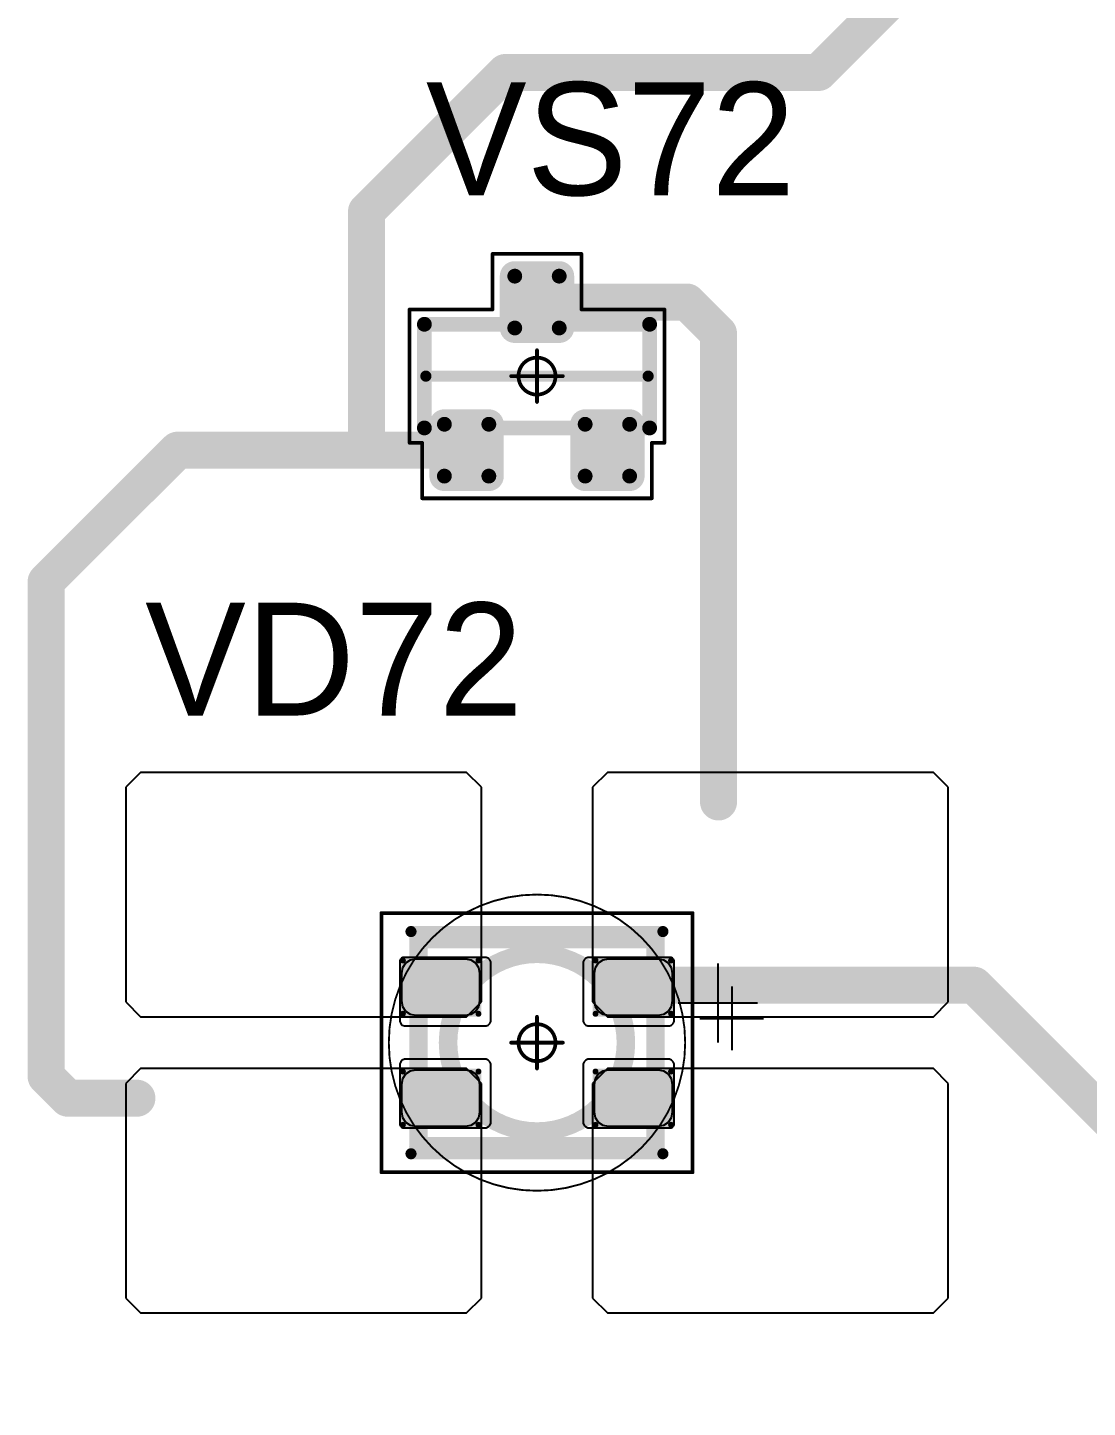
# Model space of a CAD drawing. Header units: millimetres. Extents: x 0 to 400, y 0 to 511.
# Drawn here: x 193.12 to 207.43, y 216.57 to 235.21 of the extents above; entities that cross this region are included whole.
import ezdxf

# ---------------------------------------------------------------- set-up
doc = ezdxf.new("R2010")
doc.units = ezdxf.units.MM
for name, color, linetype in [('Mechanical13', 56, 'Continuous'), ('Mechanical15', 56, 'Continuous'), ('Mechanical2', 216, 'Continuous'), ('TopLayer', 1, 'Continuous'), ('TopOverlay', 2, 'Continuous'), ('TopPaste', 8, 'Continuous'), ('TopSolder', 216, 'Continuous')]:
    doc.layers.add(name, color=color, linetype=linetype)

# ---------------------------------------------------------------- blocks, each defined once
blk = doc.blocks.new('SOT23_525')
at = {"layer": 'Mechanical13', "const_width": 0.2}
for points in [[(-0.7, 1.52), (0.7, 1.52)], [(-0.7, 1.52), (-0.7, -1.52)], [(0.7, 1.52), (0.7, -1.52)], [(-0.7, -1.52), (0.7, -1.52)]]:
    blk.add_lwpolyline(points, dxfattribs=at)
at = {"layer": 'Mechanical13', "const_width": 0.1}
for points in [[(-0.75, 1.52, 1), (-0.65, 1.52, 1)], [(-0.75, 1.52, 1), (-0.65, 1.52, 1)], [(0.65, 1.52, 1), (0.75, 1.52, 1)], [(0.65, 1.52, 1), (0.75, 1.52, 1)], [(-0.75, -1.52, 1), (-0.65, -1.52, 1)], [(-0.75, -1.52, 1), (-0.65, -1.52, 1)], [(0.65, -1.52, 1), (0.75, -1.52, 1)], [(0.65, -1.52, 1), (0.75, -1.52, 1)]]:
    blk.add_lwpolyline(points, format="xyb", close=True, dxfattribs=at)
at = {"layer": 'Mechanical15', "const_width": 0.05}
for points in [[(-0.9, 1.72), (-0.9, 1.55)], [(-0.9, 1.72), (0.9, 1.72)], [(0.9, 1.72), (0.9, 0.6)], [(-1.65, 1.55), (-1.65, -1.55)], [(-1.65, 1.55), (-0.9, 1.55)], [(0.9, 0.6), (1.65, 0.6)], [(1.65, 0.6), (1.65, -0.6)], [(0, 0.35), (0, -0.35)], [(-0.35, 0), (0.35, 0)], [(0.9, -0.6), (1.65, -0.6)], [(0.9, -0.6), (0.9, -1.72)], [(-1.65, -1.55), (-0.9, -1.55)], [(-0.9, -1.55), (-0.9, -1.72)], [(-0.9, -1.72), (0.9, -1.72)]]:
    blk.add_lwpolyline(points, dxfattribs=at)
at = {"layer": 'Mechanical15'}
for points, const_width in [([(-0.913, 1.72, 1), (-0.888, 1.72, 1)], 0.025), ([(-0.913, 1.72, 1), (-0.888, 1.72, 1)], 0.025), ([(0.888, 1.72, 1), (0.913, 1.72, 1)], 0.025), ([(0.888, 1.72, 1), (0.913, 1.72, 1)], 0.025), ([(-1.662, 1.55, 1), (-1.637, 1.55, 1)], 0.025), ([(-1.662, 1.55, 1), (-1.637, 1.55, 1)], 0.025), ([(-0.913, 1.55, 1), (-0.888, 1.55, 1)], 0.025), ([(-0.913, 1.55, 1), (-0.888, 1.55, 1)], 0.025), ([(0.888, 0.6, 1), (0.913, 0.6, 1)], 0.025), ([(0.888, 0.6, 1), (0.913, 0.6, 1)], 0.025), ([(1.637, 0.6, 1), (1.662, 0.6, 1)], 0.025), ([(1.637, 0.6, 1), (1.662, 0.6, 1)], 0.025), ([(-0.012, 0.35, 1), (0.012, 0.35, 1)], 0.025), ([(0.25, 0, 1), (-0.25, 0, 1)], 0.05), ([(-0.362, 0, 1), (-0.337, 0, 1)], 0.025), ([(-0.262, 0, 1), (-0.238, 0, 1)], 0.025), ([(0.238, 0, 1), (0.262, 0, 1)], 0.025), ([(0.337, 0, 1), (0.362, 0, 1)], 0.025), ([(-0.012, -0.35, 1), (0.012, -0.35, 1)], 0.025), ([(0.888, -0.6, 1), (0.913, -0.6, 1)], 0.025), ([(0.888, -0.6, 1), (0.913, -0.6, 1)], 0.025), ([(1.637, -0.6, 1), (1.662, -0.6, 1)], 0.025), ([(1.637, -0.6, 1), (1.662, -0.6, 1)], 0.025), ([(-1.662, -1.55, 1), (-1.637, -1.55, 1)], 0.025), ([(-1.662, -1.55, 1), (-1.637, -1.55, 1)], 0.025), ([(-0.913, -1.55, 1), (-0.888, -1.55, 1)], 0.025), ([(-0.913, -1.55, 1), (-0.888, -1.55, 1)], 0.025), ([(-0.913, -1.72, 1), (-0.888, -1.72, 1)], 0.025), ([(-0.913, -1.72, 1), (-0.888, -1.72, 1)], 0.025), ([(0.888, -1.72, 1), (0.913, -1.72, 1)], 0.025), ([(0.888, -1.72, 1), (0.913, -1.72, 1)], 0.025)]:
    blk.add_lwpolyline(points, format="xyb", close=True, dxfattribs=dict(at, const_width=const_width))
at = {"layer": 'TopLayer', "const_width": 0.1}
for points in [[(-1.4, 1.25, 1), (-1.3, 1.25, 1)], [(-0.7, 1.25, 1), (-0.6, 1.25, 1)], [(-1.4, 0.65, 1), (-1.3, 0.65, 1)], [(-0.7, 0.65, 1), (-0.6, 0.65, 1)], [(0.6, 0.3, 1), (0.7, 0.3, 1)], [(1.3, 0.3, 1), (1.4, 0.3, 1)], [(0.6, -0.3, 1), (0.7, -0.3, 1)], [(1.3, -0.3, 1), (1.4, -0.3, 1)], [(-1.4, -0.65, 1), (-1.3, -0.65, 1)], [(-0.7, -0.65, 1), (-0.6, -0.65, 1)], [(-1.4, -1.25, 1), (-1.3, -1.25, 1)], [(-0.7, -1.25, 1), (-0.6, -1.25, 1)]]:
    blk.add_lwpolyline(points, format="xyb", close=True, dxfattribs=at)
at = {"layer": 'TopLayer'}
for points in [[(-1.35, 1.35), (-1.35, 0.55), (-0.65, 1.35), (-0.65, 0.55)], [(-1.45, 1.25), (-1.45, 0.65), (-0.55, 1.25), (-0.55, 0.65)], [(0.65, 0.4), (0.65, -0.4), (1.35, 0.4), (1.35, -0.4)], [(0.55, 0.3), (0.55, -0.3), (1.45, 0.3), (1.45, -0.3)], [(-1.35, -0.55), (-1.35, -1.35), (-0.65, -0.55), (-0.65, -1.35)], [(-1.45, -0.65), (-1.45, -1.25), (-0.55, -0.65), (-0.55, -1.25)]]:
    blk.add_solid(points, dxfattribs=at)
at = {"layer": 'TopOverlay', "const_width": 0.15}
blk.add_lwpolyline([(0, 1.5), (0, -1.5)], dxfattribs=at)
at = {"layer": 'TopOverlay', "const_width": 0.075}
for points in [[(-0.038, 1.5, 1), (0.038, 1.5, 1)], [(-0.038, -1.5, 1), (0.038, -1.5, 1)]]:
    blk.add_lwpolyline(points, format="xyb", close=True, dxfattribs=at)
at = {"layer": 'TopPaste', "const_width": 0.075}
for points in [[(-1.387, 1.25, 1), (-1.313, 1.25, 1)], [(-0.687, 1.25, 1), (-0.613, 1.25, 1)], [(-1.387, 0.65, 1), (-1.313, 0.65, 1)], [(-0.687, 0.65, 1), (-0.613, 0.65, 1)], [(0.613, 0.3, 1), (0.687, 0.3, 1)], [(1.313, 0.3, 1), (1.387, 0.3, 1)], [(0.613, -0.3, 1), (0.687, -0.3, 1)], [(1.313, -0.3, 1), (1.387, -0.3, 1)], [(-1.387, -0.65, 1), (-1.313, -0.65, 1)], [(-0.687, -0.65, 1), (-0.613, -0.65, 1)], [(-1.387, -1.25, 1), (-1.313, -1.25, 1)], [(-0.687, -1.25, 1), (-0.613, -1.25, 1)]]:
    blk.add_lwpolyline(points, format="xyb", close=True, dxfattribs=at)
at = {"layer": 'TopPaste'}
for points in [[(-1.35, 1.325), (-1.35, 0.575), (-0.65, 1.325), (-0.65, 0.575)], [(-1.425, 1.25), (-1.425, 0.65), (-0.575, 1.25), (-0.575, 0.65)], [(0.65, 0.375), (0.65, -0.375), (1.35, 0.375), (1.35, -0.375)], [(0.575, 0.3), (0.575, -0.3), (1.425, 0.3), (1.425, -0.3)], [(-1.425, -0.65), (-1.425, -1.25), (-0.575, -0.65), (-0.575, -1.25)], [(-1.35, -0.575), (-1.35, -1.325), (-0.65, -0.575), (-0.65, -1.325)]]:
    blk.add_solid(points, dxfattribs=at)
at = {"layer": 'TopSolder', "const_width": 0.202}
for points in [[(-1.451, 1.25, 1), (-1.249, 1.25, 1)], [(-0.751, 1.25, 1), (-0.549, 1.25, 1)], [(-1.451, 0.65, 1), (-1.249, 0.65, 1)], [(-0.751, 0.65, 1), (-0.549, 0.65, 1)], [(0.549, 0.3, 1), (0.751, 0.3, 1)], [(1.249, 0.3, 1), (1.451, 0.3, 1)], [(0.549, -0.3, 1), (0.751, -0.3, 1)], [(1.249, -0.3, 1), (1.451, -0.3, 1)], [(-1.451, -0.65, 1), (-1.249, -0.65, 1)], [(-0.751, -0.65, 1), (-0.549, -0.65, 1)], [(-1.451, -1.25, 1), (-1.249, -1.25, 1)], [(-0.751, -1.25, 1), (-0.549, -1.25, 1)]]:
    blk.add_lwpolyline(points, format="xyb", close=True, dxfattribs=at)
at = {"layer": 'TopSolder'}
for points in [[(-1.35, 1.452), (-1.35, 0.448), (-0.65, 1.452), (-0.65, 0.448)], [(-1.552, 1.25), (-1.552, 0.65), (-0.448, 1.25), (-0.448, 0.65)], [(0.65, 0.502), (0.65, -0.502), (1.35, 0.502), (1.35, -0.502)], [(0.448, 0.3), (0.448, -0.3), (1.552, 0.3), (1.552, -0.3)], [(-1.35, -0.448), (-1.35, -1.452), (-0.65, -0.448), (-0.65, -1.452)], [(-1.552, -0.65), (-1.552, -1.25), (-0.448, -0.65), (-0.448, -1.25)]]:
    blk.add_solid(points, dxfattribs=at)
blk = doc.blocks.new('E65F_729')
at = {"layer": 'Mechanical13'}
for p, q in [((2.441, 1.071), (2.441, 0)), ((1.905, 0.536), (2.976, 0.536))]:
    blk.add_line(p, q, dxfattribs=at)
at = {"layer": 'Mechanical13', "const_width": 0.25}
for points in [[(-1.6, -1.4), (-1.6, 1.4)], [(-1.6, 1.4), (1.6, 1.4)], [(1.6, -1.4), (1.6, 1.4)], [(-1.6, -1.4), (1.6, -1.4)]]:
    blk.add_lwpolyline(points, dxfattribs=at)
at = {"layer": 'Mechanical13'}
for points, const_width in [([(-1.663, 1.4, 1), (-1.538, 1.4, 1)], 0.125), ([(-1.663, 1.4, 1), (-1.538, 1.4, 1)], 0.125), ([(1.537, 1.4, 1), (1.662, 1.4, 1)], 0.125), ([(1.537, 1.4, 1), (1.662, 1.4, 1)], 0.125), ([(1.2, 0, 1), (-1.2, 0, 1)], 0.25), ([(-1.263, 0, 1), (-1.138, 0, 1)], 0.125), ([(1.137, 0, 1), (1.262, 0, 1)], 0.125), ([(-1.663, -1.4, 1), (-1.538, -1.4, 1)], 0.125), ([(-1.663, -1.4, 1), (-1.538, -1.4, 1)], 0.125), ([(1.537, -1.4, 1), (1.662, -1.4, 1)], 0.125), ([(1.537, -1.4, 1), (1.662, -1.4, 1)], 0.125)]:
    blk.add_lwpolyline(points, format="xyb", close=True, dxfattribs=dict(at, const_width=const_width))
at = {"layer": 'Mechanical15', "const_width": 0.05}
for points in [[(-2.1, 1.75), (2.1, 1.75)], [(-2.1, -1.75), (-2.1, 1.75)], [(2.1, -1.75), (2.1, 1.75)], [(0, -0.35), (0, 0.35)], [(0, -0.35), (0, 0.35)], [(-0.35, 0), (0.35, 0)], [(-0.35, 0), (0.35, 0)], [(-2.1, -1.75), (2.1, -1.75)]]:
    blk.add_lwpolyline(points, dxfattribs=at)
at = {"layer": 'Mechanical15'}
for points, const_width in [([(-2.113, 1.75, 1), (-2.088, 1.75, 1)], 0.025), ([(-2.113, 1.75, 1), (-2.088, 1.75, 1)], 0.025), ([(2.087, 1.75, 1), (2.112, 1.75, 1)], 0.025), ([(2.087, 1.75, 1), (2.112, 1.75, 1)], 0.025), ([(-0.013, 0.35, 1), (0.012, 0.35, 1)], 0.025), ([(-0.013, 0.35, 1), (0.012, 0.35, 1)], 0.025), ([(0.25, 0, 1), (-0.25, 0, 1)], 0.05), ([(0.25, 0, 1), (-0.25, 0, 1)], 0.05), ([(-0.363, 0, 1), (-0.338, 0, 1)], 0.025), ([(-0.363, 0, 1), (-0.338, 0, 1)], 0.025), ([(-0.263, 0, 1), (-0.238, 0, 1)], 0.025), ([(-0.263, 0, 1), (-0.238, 0, 1)], 0.025), ([(0.237, 0, 1), (0.262, 0, 1)], 0.025), ([(0.237, 0, 1), (0.262, 0, 1)], 0.025), ([(0.337, 0, 1), (0.362, 0, 1)], 0.025), ([(0.337, 0, 1), (0.362, 0, 1)], 0.025), ([(-0.013, -0.35, 1), (0.012, -0.35, 1)], 0.025), ([(-0.013, -0.35, 1), (0.012, -0.35, 1)], 0.025), ([(-2.113, -1.75, 1), (-2.088, -1.75, 1)], 0.025), ([(-2.113, -1.75, 1), (-2.088, -1.75, 1)], 0.025), ([(2.087, -1.75, 1), (2.112, -1.75, 1)], 0.025), ([(2.087, -1.75, 1), (2.112, -1.75, 1)], 0.025)]:
    blk.add_lwpolyline(points, format="xyb", close=True, dxfattribs=dict(at, const_width=const_width))
at = {"layer": 'TopLayer'}
for p, q in [((-5.35, 3.65), (-5.55, 3.45)), ((-0.95, 3.65), (-5.35, 3.65)), ((-5.35, 3.65), (-5.35, 3.65)), ((-0.75, 3.45), (-0.95, 3.65)), ((0.95, 3.65), (0.75, 3.45)), ((5.35, 3.65), (0.95, 3.65)), ((0.95, 3.65), (0.95, 3.65)), ((5.55, 3.45), (5.35, 3.65)), ((-5.55, 3.45), (-5.55, 3.45)), ((-5.55, 3.45), (-5.55, 0.55)), ((-0.75, 0.55), (-0.75, 3.45)), ((0.75, 3.45), (0.75, 3.45)), ((0.75, 3.45), (0.75, 0.55)), ((5.55, 0.55), (5.55, 3.45)), ((-5.55, 0.55), (-5.35, 0.35)), ((-0.95, 0.35), (-0.75, 0.55)), ((0.75, 0.55), (0.95, 0.35)), ((5.35, 0.35), (5.55, 0.55)), ((-5.35, 0.35), (-0.95, 0.35)), ((0.95, 0.35), (5.35, 0.35)), ((-5.35, -0.35), (-5.55, -0.55)), ((-0.95, -0.35), (-5.35, -0.35)), ((-5.35, -0.35), (-5.35, -0.35)), ((-0.75, -0.55), (-0.95, -0.35)), ((0.95, -0.35), (0.75, -0.55)), ((5.35, -0.35), (0.95, -0.35)), ((0.95, -0.35), (0.95, -0.35)), ((5.55, -0.55), (5.35, -0.35)), ((-5.55, -0.55), (-5.55, -0.55)), ((-5.55, -0.55), (-5.55, -3.45)), ((-0.75, -3.45), (-0.75, -0.55)), ((0.75, -0.55), (0.75, -0.55)), ((0.75, -0.55), (0.75, -3.45)), ((5.55, -3.45), (5.55, -0.55)), ((-5.55, -3.45), (-5.35, -3.65)), ((-0.95, -3.65), (-0.75, -3.45)), ((0.75, -3.45), (0.95, -3.65)), ((5.35, -3.65), (5.55, -3.45)), ((-5.35, -3.65), (-0.95, -3.65)), ((0.95, -3.65), (5.35, -3.65))]:
    blk.add_line(p, q, dxfattribs=at)
at = {"layer": 'TopLayer', "const_width": 0.04}
for points in [[(-1.83, 1.11, 1), (-1.79, 1.11, 1)], [(-0.81, 1.11, 1), (-0.77, 1.11, 1)], [(0.77, 1.11, 1), (0.81, 1.11, 1)], [(1.79, 1.11, 1), (1.83, 1.11, 1)], [(-1.83, 0.39, 1), (-1.79, 0.39, 1)], [(-0.81, 0.39, 1), (-0.77, 0.39, 1)], [(0.77, 0.39, 1), (0.81, 0.39, 1)], [(1.79, 0.39, 1), (1.83, 0.39, 1)], [(-1.83, -0.39, 1), (-1.79, -0.39, 1)], [(-0.81, -0.39, 1), (-0.77, -0.39, 1)], [(0.77, -0.39, 1), (0.81, -0.39, 1)], [(1.79, -0.39, 1), (1.83, -0.39, 1)], [(-1.83, -1.11, 1), (-1.79, -1.11, 1)], [(-0.81, -1.11, 1), (-0.77, -1.11, 1)], [(0.77, -1.11, 1), (0.81, -1.11, 1)], [(1.79, -1.11, 1), (1.83, -1.11, 1)]]:
    blk.add_lwpolyline(points, format="xyb", close=True, dxfattribs=at)
at = {"layer": 'TopLayer'}
for points in [[(-1.81, 1.15), (-1.81, 0.35), (-0.79, 1.15), (-0.79, 0.35)], [(0.79, 1.15), (0.79, 0.35), (1.81, 1.15), (1.81, 0.35)], [(-1.85, 1.11), (-1.85, 0.39), (-0.75, 1.11), (-0.75, 0.39)], [(0.75, 1.11), (0.75, 0.39), (1.85, 1.11), (1.85, 0.39)], [(-1.81, -0.35), (-1.81, -1.15), (-0.79, -0.35), (-0.79, -1.15)], [(0.79, -0.35), (0.79, -1.15), (1.81, -0.35), (1.81, -1.15)], [(-1.85, -0.39), (-1.85, -1.11), (-0.75, -0.39), (-0.75, -1.11)], [(0.75, -0.39), (0.75, -1.11), (1.85, -0.39), (1.85, -1.11)]]:
    blk.add_solid(points, dxfattribs=at)
at = {"layer": 'TopOverlay'}
for p, q in [((2.628, 0.757), (2.628, -0.1)), ((2.2, 0.328), (3.057, 0.328))]:
    blk.add_line(p, q, dxfattribs=at)
at = {"layer": 'TopOverlay', "const_width": 0.15}
for points in [[(-1.7, 1.5), (1.7, 1.5)], [(-1.7, -1.5), (1.7, -1.5)]]:
    blk.add_lwpolyline(points, dxfattribs=at)
at = {"layer": 'TopOverlay', "const_width": 0.075}
for points in [[(-1.738, 1.5, 1), (-1.663, 1.5, 1)], [(1.662, 1.5, 1), (1.737, 1.5, 1)], [(-1.738, -1.5, 1), (-1.663, -1.5, 1)], [(1.662, -1.5, 1), (1.737, -1.5, 1)]]:
    blk.add_lwpolyline(points, format="xyb", close=True, dxfattribs=at)
at = {"layer": 'TopPaste'}
for p, q in [((-1.638, 1.129), (-1.711, 1.114)), ((-0.963, 1.129), (-1.638, 1.129)), ((-0.889, 1.114), (-0.963, 1.129)), ((0.962, 1.129), (0.889, 1.114)), ((1.637, 1.129), (0.962, 1.129)), ((1.711, 1.114), (1.637, 1.129)), ((-1.814, 1.011), (-1.829, 0.938)), ((-1.829, 0.938), (-1.829, 0.563)), ((-1.773, 1.073), (-1.814, 1.011)), ((-1.711, 1.114), (-1.773, 1.073)), ((-0.827, 1.073), (-0.889, 1.114)), ((-0.786, 1.011), (-0.827, 1.073)), ((-0.771, 0.938), (-0.786, 1.011)), ((-0.771, 0.563), (-0.771, 0.938)), ((0.786, 1.011), (0.771, 0.938)), ((0.771, 0.938), (0.771, 0.563)), ((0.827, 1.073), (0.786, 1.011)), ((0.889, 1.114), (0.827, 1.073)), ((1.773, 1.073), (1.711, 1.114)), ((1.814, 1.011), (1.773, 1.073)), ((1.829, 0.938), (1.814, 1.011)), ((1.829, 0.563), (1.829, 0.938)), ((-1.829, 0.563), (-1.814, 0.489)), ((-0.786, 0.489), (-0.771, 0.563)), ((0.771, 0.563), (0.786, 0.489)), ((1.814, 0.489), (1.829, 0.563)), ((-1.814, 0.489), (-1.773, 0.427)), ((-1.773, 0.427), (-1.711, 0.386)), ((-1.711, 0.386), (-1.638, 0.371)), ((-0.963, 0.371), (-0.889, 0.386)), ((-0.889, 0.386), (-0.827, 0.427)), ((-0.827, 0.427), (-0.786, 0.489)), ((0.786, 0.489), (0.827, 0.427)), ((0.827, 0.427), (0.889, 0.386)), ((0.889, 0.386), (0.962, 0.371)), ((1.637, 0.371), (1.711, 0.386)), ((1.711, 0.386), (1.773, 0.427)), ((1.773, 0.427), (1.814, 0.489)), ((-1.638, 0.371), (-0.963, 0.371)), ((0.962, 0.371), (1.637, 0.371)), ((-1.638, -0.371), (-1.711, -0.386)), ((-0.963, -0.371), (-1.638, -0.371)), ((-0.889, -0.386), (-0.963, -0.371)), ((0.962, -0.371), (0.889, -0.386)), ((1.637, -0.371), (0.962, -0.371)), ((1.711, -0.386), (1.637, -0.371)), ((-1.814, -0.489), (-1.829, -0.563)), ((-1.773, -0.427), (-1.814, -0.489)), ((-1.711, -0.386), (-1.773, -0.427)), ((-0.827, -0.427), (-0.889, -0.386)), ((-0.786, -0.489), (-0.827, -0.427)), ((-0.771, -0.563), (-0.786, -0.489)), ((0.786, -0.489), (0.771, -0.563)), ((0.827, -0.427), (0.786, -0.489)), ((0.889, -0.386), (0.827, -0.427)), ((1.773, -0.427), (1.711, -0.386)), ((1.814, -0.489), (1.773, -0.427)), ((1.829, -0.563), (1.814, -0.489)), ((-1.829, -0.563), (-1.829, -0.938)), ((-0.771, -0.938), (-0.771, -0.563)), ((0.771, -0.563), (0.771, -0.938)), ((1.829, -0.938), (1.829, -0.563)), ((-1.829, -0.938), (-1.814, -1.011)), ((-1.814, -1.011), (-1.773, -1.073)), ((-1.773, -1.073), (-1.711, -1.114)), ((-1.711, -1.114), (-1.638, -1.129)), ((-0.963, -1.129), (-0.889, -1.114)), ((-0.889, -1.114), (-0.827, -1.073)), ((-0.827, -1.073), (-0.786, -1.011)), ((-0.786, -1.011), (-0.771, -0.938)), ((0.771, -0.938), (0.786, -1.011)), ((0.786, -1.011), (0.827, -1.073)), ((0.827, -1.073), (0.889, -1.114)), ((0.889, -1.114), (0.962, -1.129)), ((1.637, -1.129), (1.711, -1.114)), ((1.711, -1.114), (1.773, -1.073)), ((1.773, -1.073), (1.814, -1.011)), ((1.814, -1.011), (1.829, -0.938)), ((-1.638, -1.129), (-0.963, -1.129)), ((0.962, -1.129), (1.637, -1.129))]:
    blk.add_line(p, q, dxfattribs=at)
at = {"layer": 'TopSolder'}
for p, q in [((-1.842, 1.129), (-1.85, 1.111)), ((-1.828, 1.143), (-1.842, 1.129)), ((-1.81, 1.151), (-1.828, 1.143)), ((-1.8, 1.151), (-1.81, 1.151)), ((-0.7, 1.151), (-1.8, 1.151)), ((-0.685, 1.151), (-0.7, 1.151)), ((-0.7, 1.151), (-0.7, 1.151)), ((-0.658, 1.139), (-0.685, 1.151)), ((-0.636, 1.118), (-0.658, 1.139)), ((-0.625, 1.09), (-0.636, 1.118)), ((0.636, 1.118), (0.625, 1.09)), ((0.657, 1.139), (0.636, 1.118)), ((0.685, 1.151), (0.657, 1.139)), ((0.7, 1.151), (0.685, 1.151)), ((1.8, 1.151), (0.7, 1.151)), ((1.81, 1.151), (1.8, 1.151)), ((1.8, 1.151), (1.8, 1.151)), ((1.828, 1.143), (1.81, 1.151)), ((1.842, 1.129), (1.828, 1.143)), ((1.85, 1.111), (1.842, 1.129)), ((-1.85, 1.111), (-1.85, 1.101)), ((-1.85, 1.101), (-1.85, 1.101)), ((-1.85, 1.101), (-1.85, 0.301)), ((-0.625, 1.076), (-0.625, 1.09)), ((-0.625, 0.301), (-0.625, 1.076)), ((0.625, 1.09), (0.625, 1.076)), ((0.625, 1.076), (0.625, 1.076)), ((0.625, 1.076), (0.625, 0.301)), ((1.85, 1.101), (1.85, 1.111)), ((1.85, 0.301), (1.85, 1.101)), ((-1.85, 0.301), (-1.85, 0.286)), ((-1.85, 0.286), (-1.839, 0.258)), ((-1.839, 0.258), (-1.818, 0.237)), ((-1.818, 0.237), (-1.79, 0.226)), ((-1.79, 0.226), (-1.775, 0.226)), ((-1.775, 0.226), (-1.775, 0.226)), ((-1.775, 0.226), (-0.7, 0.226)), ((-0.7, 0.226), (-0.685, 0.226)), ((-0.685, 0.226), (-0.658, 0.237)), ((-0.658, 0.237), (-0.636, 0.258)), ((-0.636, 0.258), (-0.625, 0.286)), ((-0.625, 0.286), (-0.625, 0.301)), ((-0.625, 0.301), (-0.625, 0.301)), ((0.625, 0.301), (0.625, 0.286)), ((0.625, 0.286), (0.636, 0.258)), ((0.636, 0.258), (0.657, 0.237)), ((0.657, 0.237), (0.685, 0.226)), ((0.685, 0.226), (0.7, 0.226)), ((0.7, 0.226), (0.7, 0.226)), ((0.7, 0.226), (1.775, 0.226)), ((1.775, 0.226), (1.79, 0.226)), ((1.79, 0.226), (1.817, 0.237)), ((1.817, 0.237), (1.839, 0.258)), ((1.839, 0.258), (1.85, 0.286)), ((1.85, 0.286), (1.85, 0.301)), ((1.85, 0.301), (1.85, 0.301)), ((-1.839, -0.257), (-1.85, -0.285)), ((-1.85, -0.285), (-1.85, -0.299)), ((-1.85, -0.299), (-1.85, -0.299)), ((-1.85, -0.299), (-1.85, -1.099)), ((-1.818, -0.236), (-1.839, -0.257)), ((-1.79, -0.224), (-1.818, -0.236)), ((-1.775, -0.224), (-1.79, -0.224)), ((-0.7, -0.224), (-1.775, -0.224)), ((-0.685, -0.224), (-0.7, -0.224)), ((-0.7, -0.224), (-0.7, -0.224)), ((-0.658, -0.236), (-0.685, -0.224)), ((-0.636, -0.257), (-0.658, -0.236)), ((-0.625, -0.285), (-0.636, -0.257)), ((-0.625, -0.299), (-0.625, -0.285)), ((-0.625, -1.074), (-0.625, -0.299)), ((0.636, -0.257), (0.625, -0.285)), ((0.625, -0.285), (0.625, -0.299)), ((0.625, -0.299), (0.625, -0.299)), ((0.625, -0.299), (0.625, -1.074)), ((0.657, -0.236), (0.636, -0.257)), ((0.685, -0.224), (0.657, -0.236)), ((0.7, -0.224), (0.685, -0.224)), ((1.775, -0.224), (0.7, -0.224)), ((1.79, -0.224), (1.775, -0.224)), ((1.775, -0.224), (1.775, -0.224)), ((1.817, -0.236), (1.79, -0.224)), ((1.839, -0.257), (1.817, -0.236)), ((1.85, -0.285), (1.839, -0.257)), ((1.85, -0.299), (1.85, -0.285)), ((1.85, -1.099), (1.85, -0.299)), ((-1.85, -1.099), (-1.85, -1.109)), ((-1.85, -1.109), (-1.842, -1.128)), ((-0.658, -1.138), (-0.636, -1.117)), ((-0.636, -1.117), (-0.625, -1.089)), ((-0.625, -1.089), (-0.625, -1.074)), ((-0.625, -1.074), (-0.625, -1.074)), ((0.625, -1.074), (0.625, -1.089)), ((0.625, -1.089), (0.636, -1.117)), ((0.636, -1.117), (0.657, -1.138)), ((1.842, -1.128), (1.85, -1.109)), ((1.85, -1.109), (1.85, -1.099)), ((1.85, -1.099), (1.85, -1.099)), ((-1.842, -1.128), (-1.828, -1.142)), ((-1.828, -1.142), (-1.81, -1.149)), ((-1.81, -1.149), (-1.8, -1.149)), ((-1.8, -1.149), (-0.7, -1.149)), ((-1.8, -1.149), (-1.8, -1.149)), ((-0.7, -1.149), (-0.685, -1.149)), ((-0.685, -1.149), (-0.658, -1.138)), ((0.657, -1.138), (0.685, -1.149)), ((0.685, -1.149), (0.7, -1.149)), ((0.7, -1.149), (1.8, -1.149)), ((0.7, -1.149), (0.7, -1.149)), ((1.8, -1.149), (1.81, -1.149)), ((1.81, -1.149), (1.828, -1.142)), ((1.828, -1.142), (1.842, -1.128))]:
    blk.add_line(p, q, dxfattribs=at)

msp = doc.modelspace()

# ---------------------------------------------------------------- linework, layer by layer
at = {"layer": 'Mechanical2'}
for points, const_width in [([(202, 221.5, 1), (198, 221.5, 1)], 0.0254), ([(200, 223.5, 1), (200, 223.5, 1)], 0.0005), ([(197.994, 221.5, 1), (198.006, 221.5, 1)], 0.0127), ([(198, 221.5, 1), (198, 221.5, 1)], 0.0005), ([(201.994, 221.5, 1), (202.006, 221.5, 1)], 0.0127), ([(202, 221.5, 1), (202, 221.5, 1)], 0.0005), ([(200, 219.5, 1), (200, 219.5, 1)], 0.0005)]:
    msp.add_lwpolyline(points, format="xyb", close=True, dxfattribs=dict(at, const_width=const_width))
at = {"layer": 'Mechanical2', "const_width": 0.001}
for points in [[(200, 219.5), (200, 223.5)], [(198, 221.5), (202, 221.5)]]:
    msp.add_lwpolyline(points, dxfattribs=at)
at = {"layer": 'TopLayer', "const_width": 0.5}
for points in [[(203.8, 234.6), (206.425, 237.225)], [(197.7, 232.725), (199.575, 234.6)], [(199.575, 234.6), (203.8, 234.6)], [(197.7, 229.5), (197.7, 232.725)], [(200, 231.5), (202.025, 231.5)], [(202.025, 231.5), (202.45, 231.075)], [(202.45, 224.75), (202.45, 231.075)], [(193.375, 227.725), (195.15, 229.5)], [(195.15, 229.5), (199.05, 229.5)], [(193.375, 222.15), (193.375, 227.725)], [(201.3, 222.25), (201.325, 222.275)], [(201.3, 222.25), (201.3, 222.25)], [(201.325, 222.275), (205.9, 222.275)], [(205.9, 222.275), (211.35, 216.825)], [(193.375, 221.043), (193.375, 222.15)], [(193.375, 221.043), (193.668, 220.75)], [(193.668, 220.75), (194.6, 220.75)]]:
    msp.add_lwpolyline(points, dxfattribs=at)
at = {"layer": 'TopLayer', "const_width": 0.25}
for points in [[(199.45, 234.6, 1), (199.7, 234.6, 1)], [(199.45, 234.6, 1), (199.7, 234.6, 1)], [(203.675, 234.6, 1), (203.925, 234.6, 1)], [(203.675, 234.6, 1), (203.925, 234.6, 1)], [(197.575, 232.725, 1), (197.825, 232.725, 1)], [(197.575, 232.725, 1), (197.825, 232.725, 1)], [(199.875, 231.5, 1), (200.125, 231.5, 1)], [(201.9, 231.5, 1), (202.15, 231.5, 1)], [(201.9, 231.5, 1), (202.15, 231.5, 1)], [(202.325, 231.075, 1), (202.575, 231.075, 1)], [(202.325, 231.075, 1), (202.575, 231.075, 1)], [(195.025, 229.5, 1), (195.275, 229.5, 1)], [(195.025, 229.5, 1), (195.275, 229.5, 1)], [(197.575, 229.5, 1), (197.825, 229.5, 1)], [(198.925, 229.5, 1), (199.175, 229.5, 1)], [(193.25, 227.725, 1), (193.5, 227.725, 1)], [(193.25, 227.725, 1), (193.5, 227.725, 1)], [(202.325, 224.75, 1), (202.575, 224.75, 1)], [(201.175, 222.25, 1), (201.425, 222.25, 1)], [(201.175, 222.25, 1), (201.425, 222.25, 1)], [(201.175, 222.25, 1), (201.425, 222.25, 1)], [(201.2, 222.275, 1), (201.45, 222.275, 1)], [(201.2, 222.275, 1), (201.45, 222.275, 1)], [(205.775, 222.275, 1), (206.025, 222.275, 1)], [(205.775, 222.275, 1), (206.025, 222.275, 1)], [(193.25, 222.15, 1), (193.5, 222.15, 1)], [(193.25, 222.15, 1), (193.5, 222.15, 1)], [(193.25, 221.043, 1), (193.5, 221.043, 1)], [(193.25, 221.043, 1), (193.5, 221.043, 1)], [(193.543, 220.75, 1), (193.793, 220.75, 1)], [(193.543, 220.75, 1), (193.793, 220.75, 1)], [(194.475, 220.75, 1), (194.725, 220.75, 1)]]:
    msp.add_lwpolyline(points, format="xyb", close=True, dxfattribs=at)

# ---------------------------------------------------------------- block references
for name, p, rotation in [('SOT23_525', (200, 230.5), 90), ('E65F_729', (200, 221.5), 360)]:
    msp.add_blockref(name, p, dxfattribs=dict(rotation=rotation))

# ---------------------------------------------------------------- texts
at = {"layer": 'TopOverlay'}
for s, p in [('VS72', (198.501, 232.943)), ('VD72', (194.711, 225.917))]:
    msp.add_text(s, height=1.524, dxfattribs=at).set_placement(p)

doc.saveas('drawing.dxf')
